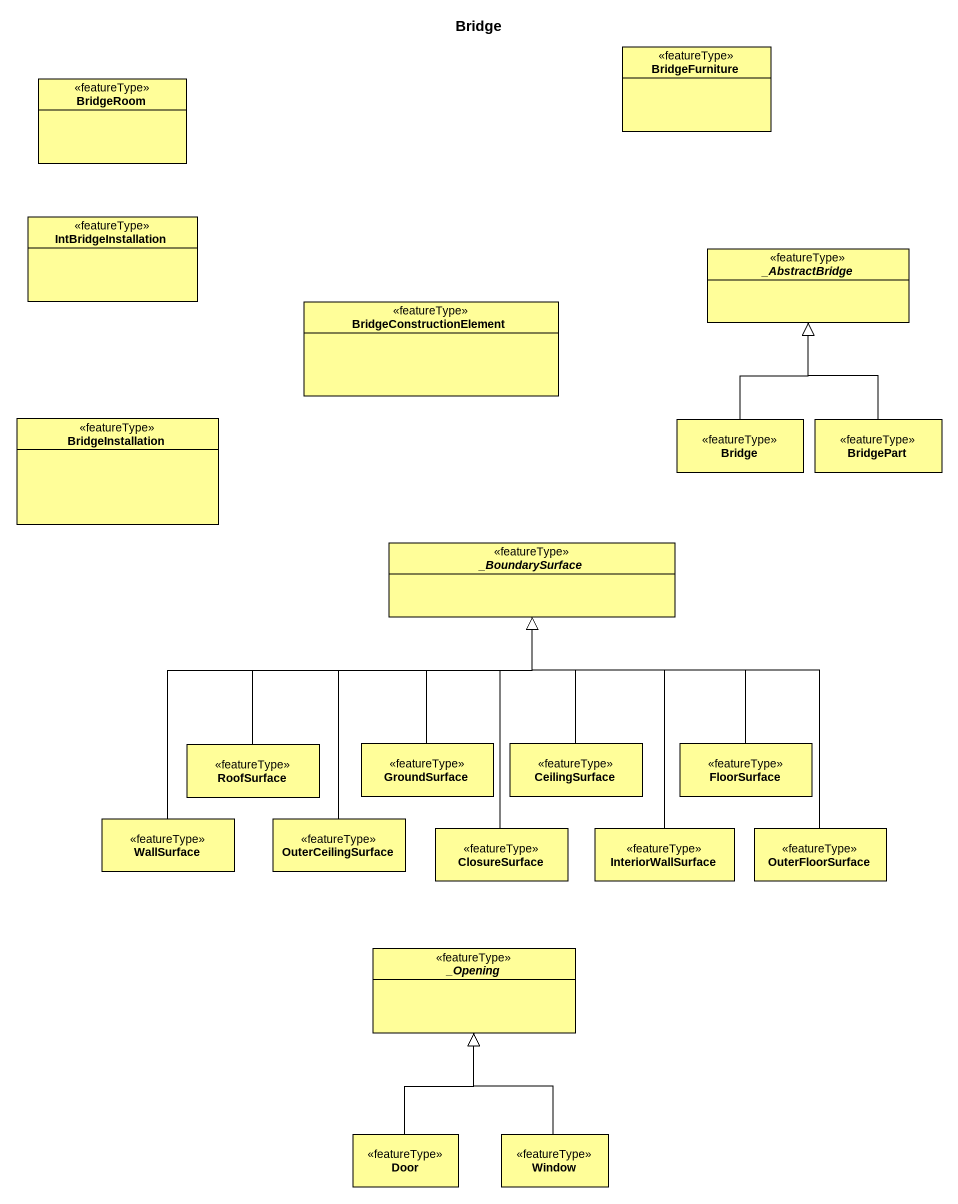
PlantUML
@startuml
title Bridge
hide circle
hide empty members
class BridgeRoom <<featureType>> #FFFE99
class BridgeFurniture <<featureType>> #FFFE99
class IntBridgeInstallation <<featureType>> #FFFE99
abstract class "_AbstractBridge" as AbstractBridge <<featureType>> #FFFE99
class BridgeConstructionElement <<featureType>> #FFFE99
class BridgeInstallation <<featureType>> #FFFE99
class Bridge <<featureType>> #FFFE99
class BridgePart <<featureType>> #FFFE99
abstract class "_BoundarySurface" as BoundarySurface <<featureType>> #FFFE99
class RoofSurface <<featureType>> #FFFE99
class GroundSurface <<featureType>> #FFFE99
class CeilingSurface <<featureType>> #FFFE99
class FloorSurface <<featureType>> #FFFE99
class WallSurface <<featureType>> #FFFE99
class OuterCeilingSurface <<featureType>> #FFFE99
class ClosureSurface <<featureType>> #FFFE99
class InteriorWallSurface <<featureType>> #FFFE99
class OuterFloorSurface <<featureType>> #FFFE99
abstract class "_Opening" as Opening <<featureType>> #FFFE99
class Door <<featureType>> #FFFE99
class Window <<featureType>> #FFFE99
Bridge -up-|> AbstractBridge
BridgePart -up-|> AbstractBridge
RoofSurface -up-|> BoundarySurface
GroundSurface -up-|> BoundarySurface
CeilingSurface -up-|> BoundarySurface
FloorSurface -up-|> BoundarySurface
WallSurface -up-|> BoundarySurface
OuterCeilingSurface -up-|> BoundarySurface
ClosureSurface -up-|> BoundarySurface
InteriorWallSurface -up-|> BoundarySurface
OuterFloorSurface -up-|> BoundarySurface
Door -up-|> Opening
Window -up-|> Opening
@enduml
